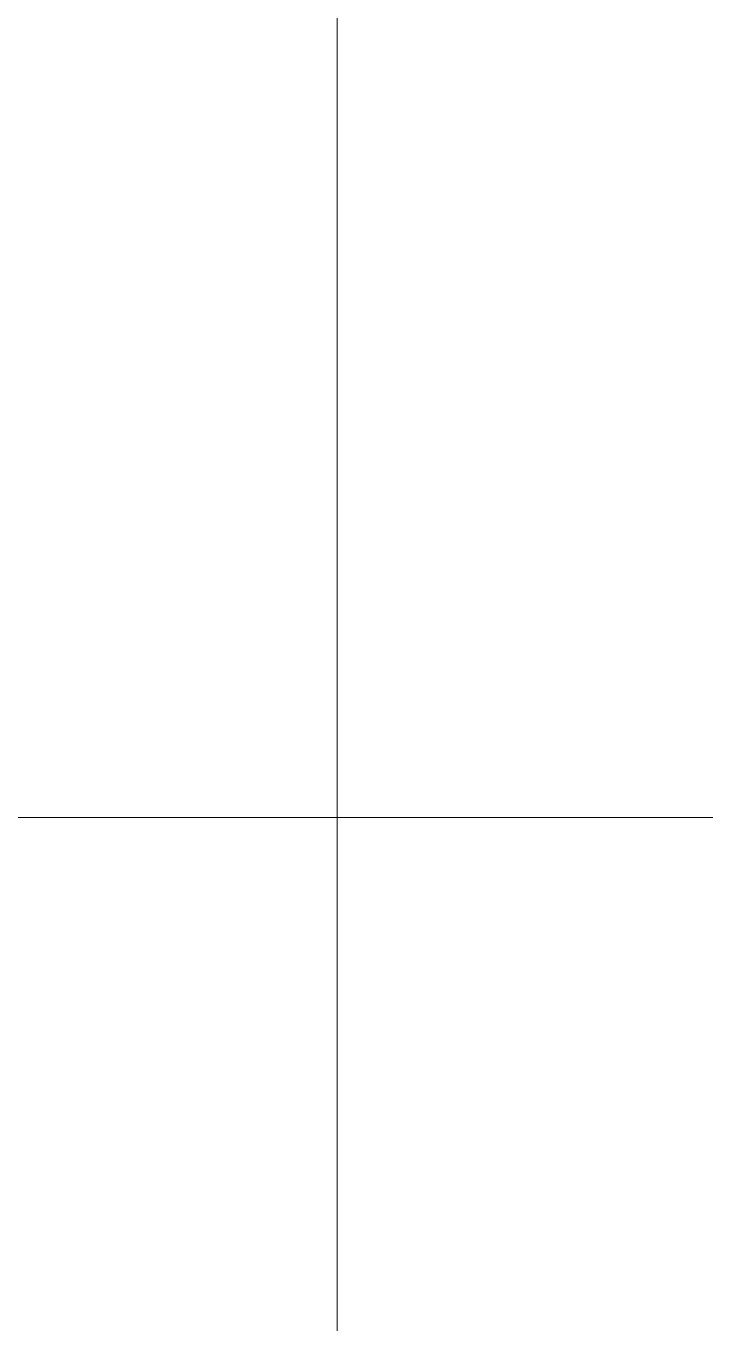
# Model space of a CAD drawing. Header units: millimetres. Extents: x 0 to 586, y 0 to 414.
# Drawn here: x 562.903 to 564.55, y 87.529 to 90.675 of the extents above; entities that cross this region are included whole.
import ezdxf

# ---------------------------------------------------------------- set-up
doc = ezdxf.new("R2010")
doc.units = ezdxf.units.MM

msp = doc.modelspace()

# ---------------------------------------------------------------- hatches: boundary and pattern name
h = msp.add_hatch(color=0)
h.dxf.hatch_style = 2
h.paths.add_polyline_path([(564.507944, 88.854139), (564.507944, 88.974083)])
h = msp.add_hatch(color=0)
h.dxf.hatch_style = 2
h.paths.add_polyline_path([(564.507944, 88.854139), (564.507944, 88.974083)])
h = msp.add_hatch(color=0)
h.dxf.hatch_style = 2
h.paths.add_polyline_path([(564.515, 88.857667), (564.515, 88.977611)])
h = msp.add_hatch(color=0)
h.dxf.hatch_style = 2
h.paths.add_polyline_path([(564.515, 88.857667), (564.515, 88.974083)])
h = msp.add_hatch(color=0)
h.dxf.hatch_style = 2
h.paths.add_polyline_path([(564.515, 88.857667), (564.515, 88.974083)])
h = msp.add_hatch(color=0)
h.dxf.hatch_style = 2
h.paths.add_polyline_path([(564.525583, 88.861194), (564.525583, 88.981139)])
h = msp.add_hatch(color=0)
h.dxf.hatch_style = 2
h.paths.add_polyline_path([(564.532639, 88.86825), (564.532639, 88.984667)])
h = msp.add_hatch(color=0)
h.dxf.hatch_style = 2
h.paths.add_polyline_path([(564.532639, 88.86825), (564.532639, 88.984667)])
h = msp.add_hatch(color=0)
h.dxf.hatch_style = 2
h.paths.add_polyline_path([(564.536167, 88.86825), (564.536167, 88.984667)])
h = msp.add_hatch(color=0)
h.dxf.hatch_style = 2
h.paths.add_polyline_path([(564.536167, 88.86825), (564.536167, 88.984667)])
h = msp.add_hatch(color=0)
h.dxf.hatch_style = 2
h.paths.add_polyline_path([(564.543222, 88.875306), (564.543222, 88.991722)])
h = msp.add_hatch(color=0)
h.dxf.hatch_style = 2
h.paths.add_polyline_path([(564.543222, 88.875306), (564.543222, 88.991722)])
h = msp.add_hatch(color=0)
h.dxf.hatch_style = 2
h.paths.add_polyline_path([(564.543222, 88.875306), (564.543222, 88.988194)])
h = msp.add_hatch(color=0)
h.dxf.hatch_style = 2
h.paths.add_polyline_path([(564.543222, 88.875306), (564.543222, 88.988194)])
h = msp.add_hatch(color=0)
h.dxf.hatch_style = 2
h.paths.add_polyline_path([(564.54675, 88.875306), (564.54675, 88.991722)])
h = msp.add_hatch(color=0)
h.dxf.hatch_style = 2
h.paths.add_polyline_path([(564.54675, 88.875306), (564.54675, 88.991722)])
h = msp.add_hatch(color=0)
h.dxf.hatch_style = 2
h.paths.add_polyline_path([(564.54675, 88.875306), (564.54675, 88.991722)])
h = msp.add_hatch(color=0)
h.dxf.hatch_style = 2
h.paths.add_polyline_path([(564.54675, 88.875306), (564.54675, 88.991722)])
h = msp.add_hatch(color=0)
h.dxf.hatch_style = 2
h.paths.add_polyline_path([(564.444444, 88.808278), (564.444444, 88.942333)])
h = msp.add_hatch(color=0)
h.dxf.hatch_style = 2
h.paths.add_polyline_path([(564.469139, 88.825917), (564.469139, 88.952917)])
h = msp.add_hatch(color=0)
h.dxf.hatch_style = 2
h.paths.add_polyline_path([(564.476194, 88.829444), (564.476194, 88.956444)])
h = msp.add_hatch(color=0)
h.dxf.hatch_style = 2
h.paths.add_polyline_path([(564.476194, 88.829444), (564.476194, 88.956444)])
h = msp.add_hatch(color=0)
h.dxf.hatch_style = 2
h.paths.add_polyline_path([(564.476194, 88.829444), (564.476194, 88.956444)])
h = msp.add_hatch(color=0)
h.dxf.hatch_style = 2
h.paths.add_polyline_path([(564.476194, 88.829444), (564.476194, 88.956444)])
h = msp.add_hatch(color=0)
h.dxf.hatch_style = 2
h.paths.add_polyline_path([(564.476194, 88.829444), (564.476194, 88.956444)])
h = msp.add_hatch(color=0)
h.dxf.hatch_style = 2
h.paths.add_polyline_path([(564.476194, 88.829444), (564.476194, 88.956444)])
h = msp.add_hatch(color=0)
h.dxf.hatch_style = 2
h.paths.add_polyline_path([(564.479722, 88.832972), (564.479722, 88.959972)])
h = msp.add_hatch(color=0)
h.dxf.hatch_style = 2
h.paths.add_polyline_path([(564.479722, 88.832972), (564.479722, 88.959972)])
h = msp.add_hatch(color=0)
h.dxf.hatch_style = 2
h.paths.add_polyline_path([(564.486778, 88.8365), (564.486778, 88.9635)])
h = msp.add_hatch(color=0)
h.dxf.hatch_style = 2
h.paths.add_polyline_path([(564.486778, 88.8365), (564.486778, 88.9635)])
h = msp.add_hatch(color=0)
h.dxf.hatch_style = 2
h.paths.add_polyline_path([(564.490306, 88.840028), (564.490306, 88.9635)])
h = msp.add_hatch(color=0)
h.dxf.hatch_style = 2
h.paths.add_polyline_path([(564.490306, 88.840028), (564.490306, 88.9635)])
h = msp.add_hatch(color=0)
h.dxf.hatch_style = 2
h.paths.add_polyline_path([(564.493833, 88.843556), (564.493833, 88.967028)])
h = msp.add_hatch(color=0)
h.dxf.hatch_style = 2
h.paths.add_polyline_path([(564.493833, 88.843556), (564.493833, 88.967028)])
h = msp.add_hatch(color=0)
h.dxf.hatch_style = 2
h.paths.add_polyline_path([(564.497361, 88.843556), (564.497361, 88.967028)])
h = msp.add_hatch(color=0)
h.dxf.hatch_style = 2
h.paths.add_polyline_path([(564.497361, 88.843556), (564.497361, 88.967028)])
h = msp.add_hatch(color=0)
h.dxf.hatch_style = 2
h.paths.add_polyline_path([(564.497361, 88.843556), (564.497361, 88.967028)])
h = msp.add_hatch(color=0)
h.dxf.hatch_style = 2
h.paths.add_polyline_path([(564.497361, 88.843556), (564.497361, 88.967028)])
h = msp.add_hatch(color=0)
h.dxf.hatch_style = 2
h.paths.add_polyline_path([(564.500889, 88.847083), (564.500889, 88.970556)])
h = msp.add_hatch(color=0)
h.dxf.hatch_style = 2
h.paths.add_polyline_path([(564.500889, 88.847083), (564.500889, 88.970556)])
h = msp.add_hatch(color=0)
h.dxf.hatch_style = 2
h.paths.add_polyline_path([(564.504417, 88.847083), (564.504417, 88.970556)])
h = msp.add_hatch(color=0)
h.dxf.hatch_style = 2
h.paths.add_polyline_path([(564.504417, 88.847083), (564.504417, 88.970556)])
h = msp.add_hatch(color=0)
h.dxf.hatch_style = 2
h.paths.add_polyline_path([(564.391528, 88.769472), (564.391528, 88.910583)])
h = msp.add_hatch(color=0)
h.dxf.hatch_style = 2
h.paths.add_polyline_path([(564.391528, 88.769472), (564.391528, 88.910583)])
h = msp.add_hatch(color=0)
h.dxf.hatch_style = 2
h.paths.add_polyline_path([(564.395056, 88.769472), (564.395056, 88.910583)])
h = msp.add_hatch(color=0)
h.dxf.hatch_style = 2
h.paths.add_polyline_path([(564.444444, 88.808278), (564.444444, 88.938806)])
h = msp.add_hatch(color=0)
h.dxf.hatch_style = 2
h.paths.add_polyline_path([(564.444444, 88.808278), (564.444444, 88.938806)])
h = msp.add_hatch(color=0)
h.dxf.hatch_style = 2
h.paths.add_polyline_path([(564.444444, 88.808278), (564.444444, 88.938806)])
h = msp.add_hatch(color=0)
h.dxf.hatch_style = 2
h.paths.add_polyline_path([(564.377417, 88.649528), (564.377417, 88.885889)])
h = msp.add_hatch(color=0)
h.dxf.hatch_style = 2
h.paths.add_polyline_path([(564.384472, 88.653056), (564.384472, 88.892944)])
h = msp.add_hatch(color=0)
h.dxf.hatch_style = 2
h.paths.add_polyline_path([(564.384472, 88.653056), (564.384472, 88.892944)])
h = msp.add_hatch(color=0)
h.dxf.hatch_style = 2
h.paths.add_polyline_path([(564.388, 88.656583), (564.388, 88.907056)])
h = msp.add_hatch(color=0)
h.dxf.hatch_style = 2
h.paths.add_polyline_path([(564.388, 88.656583), (564.388, 88.907056)])
h = msp.add_hatch(color=0)
h.dxf.hatch_style = 2
h.paths.add_polyline_path([(564.388, 88.762417), (564.388, 88.907056)])
h = msp.add_hatch(color=0)
h.dxf.hatch_style = 2
h.paths.add_polyline_path([(564.388, 88.656583), (564.388, 88.896472)])
h = msp.add_hatch(color=0)
h.dxf.hatch_style = 2
h.paths.add_polyline_path([(564.388, 88.656583), (564.388, 88.896472)])
h = msp.add_hatch(color=0)
h.dxf.hatch_style = 2
h.paths.add_polyline_path([(564.391528, 88.765944), (564.391528, 88.907056)])
h = msp.add_hatch(color=0)
h.dxf.hatch_style = 2
h.paths.add_polyline_path([(564.391528, 88.765944), (564.391528, 88.907056)])
h = msp.add_hatch(color=0)
h.dxf.hatch_style = 2
h.paths.add_polyline_path([(564.278639, 88.607194), (564.278639, 88.825917)])
h = msp.add_hatch(color=0)
h.dxf.hatch_style = 2
h.paths.add_polyline_path([(564.278639, 88.607194), (564.278639, 88.822389)])
h = msp.add_hatch(color=0)
h.dxf.hatch_style = 2
h.paths.add_polyline_path([(564.536167, 88.748306), (564.536167, 88.815333)])
h = msp.add_hatch(color=0)
h.dxf.hatch_style = 2
h.paths.add_polyline_path([(564.536167, 88.748306), (564.536167, 88.815333)])
h = msp.add_hatch(color=0)
h.dxf.hatch_style = 2
h.paths.add_polyline_path([(564.543222, 88.748306), (564.543222, 88.822389)])
h = msp.add_hatch(color=0)
h.dxf.hatch_style = 2
h.paths.add_polyline_path([(564.543222, 88.748306), (564.543222, 88.822389)])
h = msp.add_hatch(color=0)
h.dxf.hatch_style = 2
h.paths.add_polyline_path([(564.543222, 88.748306), (564.543222, 88.822389)])
h = msp.add_hatch(color=0)
h.dxf.hatch_style = 2
h.paths.add_polyline_path([(564.543222, 88.748306), (564.543222, 88.822389)])
h = msp.add_hatch(color=0)
h.dxf.hatch_style = 2
h.paths.add_polyline_path([(564.54675, 88.751833), (564.54675, 88.825917)])
h = msp.add_hatch(color=0)
h.dxf.hatch_style = 2
h.paths.add_polyline_path([(564.54675, 88.751833), (564.54675, 88.825917)])
h = msp.add_hatch(color=0)
h.dxf.hatch_style = 2
h.paths.add_polyline_path([(564.54675, 88.751833), (564.54675, 88.825917)])
h = msp.add_hatch(color=0)
h.dxf.hatch_style = 2
h.paths.add_polyline_path([(564.54675, 88.751833), (564.54675, 88.825917)])
h = msp.add_hatch(color=0)
h.dxf.hatch_style = 2
h.paths.add_polyline_path([(564.490306, 88.720083), (564.490306, 88.787111)])
h = msp.add_hatch(color=0)
h.dxf.hatch_style = 2
h.paths.add_polyline_path([(564.490306, 88.720083), (564.490306, 88.787111)])
h = msp.add_hatch(color=0)
h.dxf.hatch_style = 2
h.paths.add_polyline_path([(564.493833, 88.723611), (564.493833, 88.787111)])
h = msp.add_hatch(color=0)
h.dxf.hatch_style = 2
h.paths.add_polyline_path([(564.493833, 88.723611), (564.493833, 88.787111)])
h = msp.add_hatch(color=0)
h.dxf.hatch_style = 2
h.paths.add_polyline_path([(564.497361, 88.723611), (564.497361, 88.787111)])
h = msp.add_hatch(color=0)
h.dxf.hatch_style = 2
h.paths.add_polyline_path([(564.497361, 88.723611), (564.497361, 88.787111)])
h = msp.add_hatch(color=0)
h.dxf.hatch_style = 2
h.paths.add_polyline_path([(564.497361, 88.723611), (564.497361, 88.787111)])
h = msp.add_hatch(color=0)
h.dxf.hatch_style = 2
h.paths.add_polyline_path([(564.497361, 88.723611), (564.497361, 88.787111)])
h = msp.add_hatch(color=0)
h.dxf.hatch_style = 2
h.paths.add_polyline_path([(564.500889, 88.727139), (564.500889, 88.790639)])
h = msp.add_hatch(color=0)
h.dxf.hatch_style = 2
h.paths.add_polyline_path([(564.500889, 88.727139), (564.500889, 88.790639)])
h = msp.add_hatch(color=0)
h.dxf.hatch_style = 2
h.paths.add_polyline_path([(564.504417, 88.727139), (564.504417, 88.790639)])
h = msp.add_hatch(color=0)
h.dxf.hatch_style = 2
h.paths.add_polyline_path([(564.504417, 88.727139), (564.504417, 88.790639)])
h = msp.add_hatch(color=0)
h.dxf.hatch_style = 2
h.paths.add_polyline_path([(564.507944, 88.730667), (564.507944, 88.794167)])
h = msp.add_hatch(color=0)
h.dxf.hatch_style = 2
h.paths.add_polyline_path([(564.507944, 88.730667), (564.507944, 88.794167)])
h = msp.add_hatch(color=0)
h.dxf.hatch_style = 2
h.paths.add_polyline_path([(564.515, 88.734194), (564.515, 88.797694)])
h = msp.add_hatch(color=0)
h.dxf.hatch_style = 2
h.paths.add_polyline_path([(564.515, 88.734194), (564.515, 88.797694)])
h = msp.add_hatch(color=0)
h.dxf.hatch_style = 2
h.paths.add_polyline_path([(564.515, 88.737722), (564.515, 88.797694)])
h = msp.add_hatch(color=0)
h.dxf.hatch_style = 2
h.paths.add_polyline_path([(564.525583, 88.74125), (564.525583, 88.80475)])
h = msp.add_hatch(color=0)
h.dxf.hatch_style = 2
h.paths.add_polyline_path([(564.532639, 88.744778), (564.532639, 88.811806)])
h = msp.add_hatch(color=0)
h.dxf.hatch_style = 2
h.paths.add_polyline_path([(564.532639, 88.744778), (564.532639, 88.811806)])
h = msp.add_hatch(color=0)
h.dxf.hatch_style = 2
h.paths.add_polyline_path([(564.388, 88.656583), (564.388, 88.762417)])
h = msp.add_hatch(color=0)
h.dxf.hatch_style = 2
h.paths.add_polyline_path([(564.391528, 88.660111), (564.391528, 88.755361)])
h = msp.add_hatch(color=0)
h.dxf.hatch_style = 2
h.paths.add_polyline_path([(564.391528, 88.660111), (564.391528, 88.755361)])
h = msp.add_hatch(color=0)
h.dxf.hatch_style = 2
h.paths.add_polyline_path([(564.391528, 88.660111), (564.391528, 88.755361)])
h = msp.add_hatch(color=0)
h.dxf.hatch_style = 2
h.paths.add_polyline_path([(564.391528, 88.660111), (564.391528, 88.755361)])
h = msp.add_hatch(color=0)
h.dxf.hatch_style = 2
h.paths.add_polyline_path([(564.395056, 88.660111), (564.395056, 88.755361)])
h = msp.add_hatch(color=0)
h.dxf.hatch_style = 2
h.paths.add_polyline_path([(564.444444, 88.681278), (564.444444, 88.769472)])
h = msp.add_hatch(color=0)
h.dxf.hatch_style = 2
h.paths.add_polyline_path([(564.444444, 88.681278), (564.444444, 88.765944)])
h = msp.add_hatch(color=0)
h.dxf.hatch_style = 2
h.paths.add_polyline_path([(564.444444, 88.681278), (564.444444, 88.765944)])
h = msp.add_hatch(color=0)
h.dxf.hatch_style = 2
h.paths.add_polyline_path([(564.444444, 88.681278), (564.444444, 88.765944)])
h = msp.add_hatch(color=0)
h.dxf.hatch_style = 2
h.paths.add_polyline_path([(564.469139, 88.698917), (564.469139, 88.776528)])
h = msp.add_hatch(color=0)
h.dxf.hatch_style = 2
h.paths.add_polyline_path([(564.476194, 88.705972), (564.476194, 88.780056)])
h = msp.add_hatch(color=0)
h.dxf.hatch_style = 2
h.paths.add_polyline_path([(564.476194, 88.705972), (564.476194, 88.780056)])
h = msp.add_hatch(color=0)
h.dxf.hatch_style = 2
h.paths.add_polyline_path([(564.476194, 88.705972), (564.476194, 88.780056)])
h = msp.add_hatch(color=0)
h.dxf.hatch_style = 2
h.paths.add_polyline_path([(564.476194, 88.705972), (564.476194, 88.780056)])
h = msp.add_hatch(color=0)
h.dxf.hatch_style = 2
h.paths.add_polyline_path([(564.476194, 88.7095), (564.476194, 88.780056)])
h = msp.add_hatch(color=0)
h.dxf.hatch_style = 2
h.paths.add_polyline_path([(564.476194, 88.7095), (564.476194, 88.780056)])
h = msp.add_hatch(color=0)
h.dxf.hatch_style = 2
h.paths.add_polyline_path([(564.479722, 88.7095), (564.479722, 88.780056)])
h = msp.add_hatch(color=0)
h.dxf.hatch_style = 2
h.paths.add_polyline_path([(564.479722, 88.7095), (564.479722, 88.780056)])
h = msp.add_hatch(color=0)
h.dxf.hatch_style = 2
h.paths.add_polyline_path([(564.486778, 88.716556), (564.486778, 88.783583)])
h = msp.add_hatch(color=0)
h.dxf.hatch_style = 2
h.paths.add_polyline_path([(564.486778, 88.716556), (564.486778, 88.783583)])
h = msp.add_hatch(color=0)
h.dxf.hatch_style = 2
h.paths.add_polyline_path([(564.193972, 88.610722), (564.193972, 88.727139)])
h = msp.add_hatch(color=0)
h.dxf.hatch_style = 2
h.paths.add_polyline_path([(564.193972, 88.610722), (564.193972, 88.727139)])
h = msp.add_hatch(color=0)
h.dxf.hatch_style = 2
h.paths.add_polyline_path([(564.193972, 88.610722), (564.193972, 88.723611)])
h = msp.add_hatch(color=0)
h.dxf.hatch_style = 2
h.paths.add_polyline_path([(564.193972, 88.610722), (564.193972, 88.723611)])
h = msp.add_hatch(color=0)
h.dxf.hatch_style = 2
h.paths.add_polyline_path([(564.201028, 88.603667), (564.201028, 88.734194)])
h = msp.add_hatch(color=0)
h.dxf.hatch_style = 2
h.paths.add_polyline_path([(564.201028, 88.603667), (564.201028, 88.734194)])
h = msp.add_hatch(color=0)
h.dxf.hatch_style = 2
h.paths.add_polyline_path([(564.204556, 88.603667), (564.204556, 88.74125)])
h = msp.add_hatch(color=0)
h.dxf.hatch_style = 2
h.paths.add_polyline_path([(564.190444, 88.617778), (564.190444, 88.720083)])
h = msp.add_hatch(color=0)
h.dxf.hatch_style = 2
h.paths.add_polyline_path([(564.532639, 87.619417), (564.532639, 87.749944)])
h = msp.add_hatch(color=0)
h.dxf.hatch_style = 2
h.paths.add_polyline_path([(564.532639, 87.619417), (564.532639, 87.749944)])
h = msp.add_hatch(color=0)
h.dxf.hatch_style = 2
h.paths.add_polyline_path([(564.536167, 87.619417), (564.536167, 87.749944)])
h = msp.add_hatch(color=0)
h.dxf.hatch_style = 2
h.paths.add_polyline_path([(564.536167, 87.619417), (564.536167, 87.749944)])
h = msp.add_hatch(color=0)
h.dxf.hatch_style = 2
h.paths.add_polyline_path([(564.543222, 87.615889), (564.543222, 87.753472)])
h = msp.add_hatch(color=0)
h.dxf.hatch_style = 2
h.paths.add_polyline_path([(564.543222, 87.615889), (564.543222, 87.753472)])
h = msp.add_hatch(color=0)
h.dxf.hatch_style = 2
h.paths.add_polyline_path([(564.543222, 87.615889), (564.543222, 87.753472)])
h = msp.add_hatch(color=0)
h.dxf.hatch_style = 2
h.paths.add_polyline_path([(564.543222, 87.615889), (564.543222, 87.753472)])
h = msp.add_hatch(color=0)
h.dxf.hatch_style = 2
h.paths.add_polyline_path([(564.54675, 87.608833), (564.54675, 87.757)])
h = msp.add_hatch(color=0)
h.dxf.hatch_style = 2
h.paths.add_polyline_path([(564.54675, 87.608833), (564.54675, 87.757)])
h = msp.add_hatch(color=0)
h.dxf.hatch_style = 2
h.paths.add_polyline_path([(564.54675, 87.608833), (564.54675, 87.757)])
h = msp.add_hatch(color=0)
h.dxf.hatch_style = 2
h.paths.add_polyline_path([(564.54675, 87.608833), (564.54675, 87.757)])
h = msp.add_hatch(color=0)
h.dxf.hatch_style = 2
h.paths.add_polyline_path([(564.500889, 87.637056), (564.500889, 87.714667)])
h = msp.add_hatch(color=0)
h.dxf.hatch_style = 2
h.paths.add_polyline_path([(564.500889, 87.637056), (564.500889, 87.714667)])
h = msp.add_hatch(color=0)
h.dxf.hatch_style = 2
h.paths.add_polyline_path([(564.504417, 87.637056), (564.504417, 87.714667)])
h = msp.add_hatch(color=0)
h.dxf.hatch_style = 2
h.paths.add_polyline_path([(564.504417, 87.637056), (564.504417, 87.714667)])
h = msp.add_hatch(color=0)
h.dxf.hatch_style = 2
h.paths.add_polyline_path([(564.507944, 87.63), (564.507944, 87.732306)])
h = msp.add_hatch(color=0)
h.dxf.hatch_style = 2
h.paths.add_polyline_path([(564.515, 87.622944), (564.515, 87.739361)])
h = msp.add_hatch(color=0)
h.dxf.hatch_style = 2
h.paths.add_polyline_path([(564.515, 87.622944), (564.515, 87.735833)])
h = msp.add_hatch(color=0)
h.dxf.hatch_style = 2
h.paths.add_polyline_path([(564.515, 87.622944), (564.515, 87.735833)])
h = msp.add_hatch(color=0)
h.dxf.hatch_style = 2
h.paths.add_polyline_path([(564.525583, 87.619417), (564.525583, 87.742889)])
h = msp.add_hatch(color=0)
h.dxf.hatch_style = 2
h.paths.add_polyline_path([(564.476194, 87.672333), (564.476194, 87.689972)])
h = msp.add_hatch(color=0)
h.dxf.hatch_style = 2
h.paths.add_polyline_path([(564.476194, 87.672333), (564.476194, 87.689972)])
h = msp.add_hatch(color=0)
h.dxf.hatch_style = 2
h.paths.add_polyline_path([(564.476194, 87.682917), (564.476194, 87.672333)])
h = msp.add_hatch(color=0)
h.dxf.hatch_style = 2
h.paths.add_polyline_path([(564.479722, 87.668806), (564.479722, 87.697028)])
h = msp.add_hatch(color=0)
h.dxf.hatch_style = 2
h.paths.add_polyline_path([(564.479722, 87.668806), (564.479722, 87.697028)])
h = msp.add_hatch(color=0)
h.dxf.hatch_style = 2
h.paths.add_polyline_path([(564.486778, 87.665278), (564.486778, 87.700556)])
h = msp.add_hatch(color=0)
h.dxf.hatch_style = 2
h.paths.add_polyline_path([(564.486778, 87.665278), (564.486778, 87.700556)])
h = msp.add_hatch(color=0)
h.dxf.hatch_style = 2
h.paths.add_polyline_path([(564.490306, 87.658222), (564.490306, 87.704083)])
h = msp.add_hatch(color=0)
h.dxf.hatch_style = 2
h.paths.add_polyline_path([(564.493833, 87.647639), (564.493833, 87.704083)])
h = msp.add_hatch(color=0)
h.dxf.hatch_style = 2
h.paths.add_polyline_path([(564.493833, 87.647639), (564.493833, 87.704083)])
h = msp.add_hatch(color=0)
h.dxf.hatch_style = 2
h.paths.add_polyline_path([(564.497361, 87.647639), (564.497361, 87.707611)])
h = msp.add_hatch(color=0)
h.dxf.hatch_style = 2
h.paths.add_polyline_path([(564.497361, 87.647639), (564.497361, 87.707611)])
h = msp.add_hatch(color=0)
h.dxf.hatch_style = 2
h.paths.add_polyline_path([(564.497361, 87.647639), (564.497361, 87.707611)])

# ---------------------------------------------------------------- linework, layer by layer
at = {"color": 0, "lineweight": 0}
for points in [[(563.65775, 78.902278), (563.65775, 118.311083)], [(551.550417, 88.755361), (575.772139, 88.755361)]]:
    msp.add_lwpolyline(points, dxfattribs=at)

doc.saveas('drawing.dxf')
